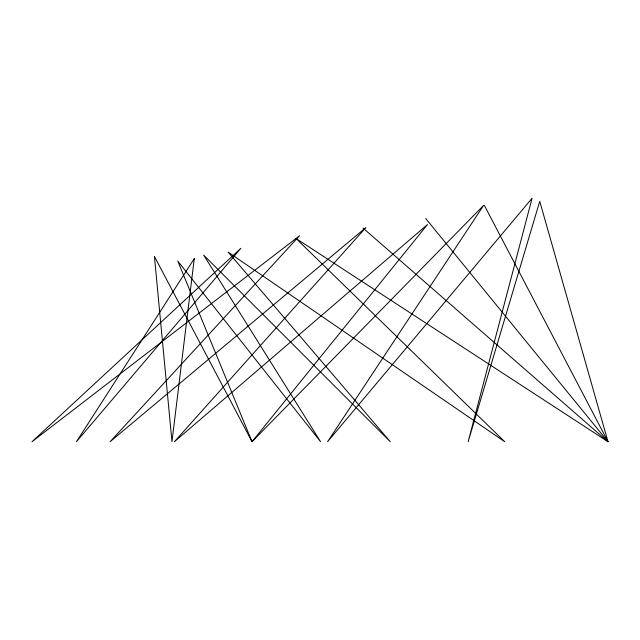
<?xml version="1.0" encoding="UTF-8"?>
<svg xmlns="http://www.w3.org/2000/svg" width="640" height="640" viewBox="0 0 640 640"><rect width="100%" height="100%" fill="white"/><g stroke="black" fill="none" stroke-linecap="round" stroke-linejoin="round"><path stroke-width="0.96" d="M484.304 205.304L608 441.712L296.048 238.496L504.72 441.712L228.168 252.152L390.272 441.712L203.704 255.144L320.568 441.712L177.792 261.08L252.016 441.712L483.608 205.392L327.584 441.712L532.064 198.288L468.144 441.712L539.744 201.312L608 441.712L363.088 228.128M425.752 218.544L608 441.712M194.264 258.632L171.976 441.712L154.424 256.432L252.016 441.712L427.456 224.568L174.416 441.712L365.88 227.568L110.104 441.712L299.544 235.776L32 441.712L240.848 248.304L76.44 441.712L194.264 258.632"/></g></svg>
